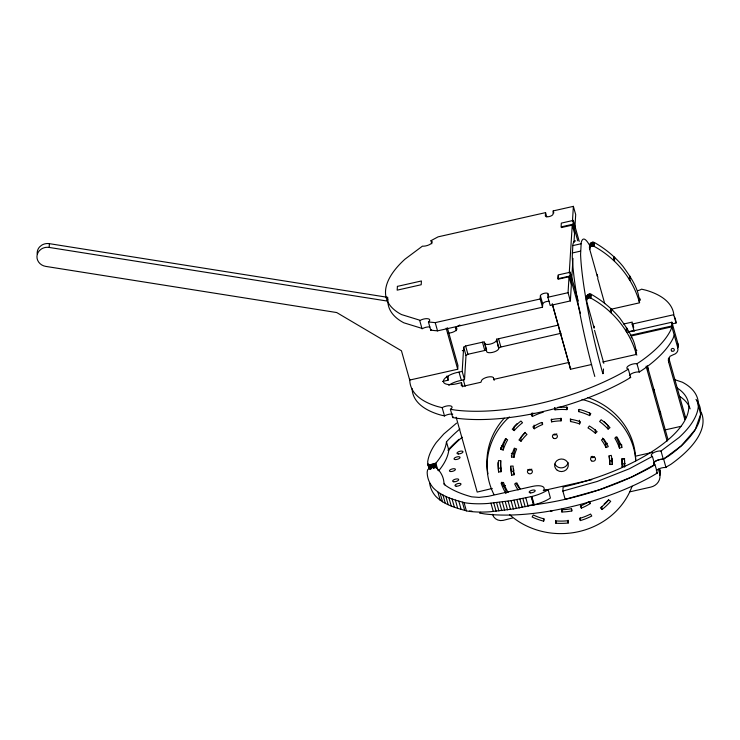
<?xml version="1.0" encoding="UTF-8"?>
<svg xmlns="http://www.w3.org/2000/svg" width="740" height="740" viewBox="0 0 740 740"><rect width="100%" height="100%" fill="white"/><g stroke="black" fill="none" stroke-linecap="round" stroke-linejoin="round"><path stroke-width="1.11" d="M428.941 468.494L427.664 462.038A152.718 59.181 -15.7 0 1 436.341 442.418L443.75 434.029L456.589 423.095M49.164 247.428L49.395 243.664L387.723 297.341L387.492 301.106L49.164 247.428A10.536 9.62 3.5 0 0 41.32 249.038L39.322 250.74A10.536 9.62 3.5 0 0 45.788 266.4L336.7 312.548L401.459 350.797L409.683 380.064L457.709 369.242L457.94 365.477L447.349 327.774M442.575 381.461L448.033 380.231L448.255 376.438M558.811 324.989L496.512 339.216L498.779 348.447A6.318 2.451 -15.7 0 1 492.507 352.388A6.318 2.451 -15.7 0 1 486.559 351.204L484.302 341.797L465.608 345.987L463.675 347.208L462.186 371.388L459.013 372.1A14.014 5.43 -15.7 0 0 443.343 381.193A14.014 5.43 -15.7 0 0 458.319 383.375L461.483 382.663L461.298 385.707L463.601 386.169L480.954 382.256L481.37 381.045A6.318 2.451 -15.7 0 1 487.641 377.104A6.318 2.451 -15.7 0 1 493.599 378.288L494.181 380.36M448.745 385.337A14.014 5.43 -15.7 0 1 461.344 380.379L464.507 379.666L466.006 355.478L463.675 347.208M493.599 378.288L493.534 379.417L569.217 362.369M498.779 348.447L496.512 339.216M431.781 243.793L431.041 240.731A6.198 2.405 -15.7 0 1 430.319 244.163A6.198 2.405 -15.7 0 1 422.411 246.161L404.956 259.194A136.428 52.864 -15.7 0 0 401.533 314.574L420.228 320.337A6.198 2.405 -15.7 0 1 428.108 318.774A6.198 2.405 -15.7 0 1 428.423 321.965L430.736 330.197L437.534 330.863L542.503 307.211L540.191 298.979L540.394 295.75A3.968 1.536 -15.7 0 1 544.335 293.281A3.968 1.536 -15.7 0 1 548.072 294.021L548.654 296.083M430.911 240.704L438.108 236.846L545.547 212.63L545.352 215.858A3.968 1.536 -15.7 0 0 549.089 216.598A3.968 1.536 -15.7 0 0 553.03 214.119L553.233 210.9L573.38 206.358L575.692 214.591L574.841 228.429M542.503 307.211L542.707 303.983L540.394 295.75M558.339 275.428L558.099 279.211L569.032 276.742L571.345 284.983L570.364 300.93L550.19 305.481L547.877 297.249L548.072 294.021M548.109 489.547L548.1 489.741A24.226 9.389 -15.7 0 1 531.866 496.475L511.044 500.675L488.141 503.45A73.38 28.434 -15.7 0 1 464.896 502.765C453.879 499.777 441.983 496.559 433.649 488.298A152.718 59.181 -15.7 0 1 427.184 472.092C426.675 467.523 432.687 467.597 435.758 467.199A136.179 52.771 -15.7 0 1 443.982 484.284A191.383 74.167 -15.7 0 0 471.685 496.845L479.067 497.4L488.271 496.337L532.486 486.402A12.404 4.81 -15.7 0 1 543.697 490.13L543.252 490.638L548.109 489.547L550.421 498.02A24.226 9.389 -15.7 0 1 534.188 504.754L513.375 508.954L490.463 511.729A73.38 28.434 -15.7 0 1 467.227 511.044C456.201 508.056 444.315 504.828 435.98 496.577A152.718 59.181 -15.7 0 1 429.7 483.322M570.364 300.93L568.052 292.698L569.032 276.742M569.264 272.958L572.224 225.136L561.29 227.596M572.455 221.343L573.38 206.358M569.966 276.011L570.207 272.228L558.201 274.929L557.96 278.721L569.966 276.011L580.502 313.612M573.093 224.192L573.334 220.4L561.327 223.11L561.096 226.893L573.093 224.192L577.746 240.778M571.65 280.053L572.991 258.417M573.972 242.48L574.536 233.368L572.224 225.136M675.028 379.777L682.373 382.219A136.428 52.864 -15.7 0 1 678.95 437.599L661.014 450.993A6.17 2.387 -15.7 0 0 653.143 452.982A6.17 2.387 -15.7 0 0 652.421 456.395L654.743 464.655L631.673 477.023L599.483 489.732L565.184 499.324L562.863 491.073L563.112 487.04A126.503 49.025 -15.7 0 0 677.248 388.038M570.54 367.392L570.429 369.279L591.602 364.506M594.294 326.266L594.174 328.162L586.635 301.31L586.802 296.536M597.421 274.447L597.31 276.335L589.762 249.491C588.587 246.309 590.428 240.574 594.572 242.6C605.385 248.816 615.162 256.808 623.071 266.483C630.499 276.945 639.073 288.794 639.323 301.985A22.181 20.267 3.5 0 1 639.656 302.632M586.635 301.31C585.479 298.118 587.292 292.393 591.445 294.428C602.249 300.644 612.035 308.636 619.944 318.311C627.437 328.939 636.298 341.001 636.169 354.46L602.739 361.999M589.762 249.491L590.011 244.237M586.533 300.579L587.199 295.38M589.66 248.751L590.326 243.562M586.959 299.164L587.699 294.807M590.095 247.345L590.825 242.979M587.458 298.59L588.106 298.155L588.346 294.363M590.594 246.762L591.241 246.328L591.473 242.544M588.106 298.155L588.855 297.887L589.096 294.095M591.241 246.328L591.991 246.059L592.222 242.276M588.855 297.887L589.66 297.804L589.9 294.011M591.991 246.059L592.786 245.976L593.027 242.193M639.323 301.985C632.58 278.111 615.329 257.751 593.591 246.087L593.822 242.304M636.835 355.117A22.181 20.267 3.5 0 0 636.187 353.803C629.462 329.929 612.193 309.579 590.465 297.915L590.696 294.132M590.982 298.1L591.214 294.317M594.109 246.272L594.34 242.489M597.846 276.834L597.735 278.721A22.163 2.738 77.3 0 1 600.057 287L604.728 303.613M603.202 373.478L603.479 368.973M610.352 312.252L610.583 308.46L611.573 309.375L611.342 313.159M613.479 260.425L613.719 256.641L614.699 257.548L614.468 261.331M626.216 331.391L626.447 327.607L627.002 328.56L626.771 332.343M629.342 279.563L629.574 275.779L630.138 276.732L629.897 280.516M631.285 337.949L631.405 335.942L671.985 326.793L670.745 330.022A136.428 52.864 -15.7 0 1 641.802 360.537L636.974 363.766L635.984 363.664A6.198 2.405 -15.7 0 0 628.713 365.699A6.198 2.405 -15.7 0 0 627.576 368.955L628.325 369.204L630.647 377.483L625.346 380.619A136.428 52.864 -15.7 0 1 457.773 418.378L452.723 417.582L450.392 409.303L451.197 408.702A6.198 2.405 -15.7 0 0 450.429 405.881A6.198 2.405 -15.7 0 0 443.204 407.111L442.178 407.666L437.618 406.556A136.428 52.864 -15.7 0 1 409.766 379.259M634.171 331.335L632.136 324.092L632.265 322.085L623.644 324.018M629.805 491.841L650.71 487.124A12.404 11.331 3.5 0 0 659.618 473.415L659.858 469.623A12.404 11.331 3.5 0 1 659.793 475.496M684.824 419.562L668.553 361.786L668.414 358.428M668.553 361.786L668.784 358.003L685.684 417.998M668.294 360.325L669.996 356.292L673.548 354.599A6.198 5.661 3.5 0 0 677.729 347.596L671.661 325.998L671.892 322.214L628.288 332.038M677.729 347.596L677.96 343.813L671.892 322.214M594.812 376.475L593.822 373.016A98.133 12.117 77.3 0 1 572.26 256.216L572.899 244.431A98.142 12.127 77.3 0 1 575.748 240.953M602.887 373.737L602.138 371.138A98.133 12.117 77.3 0 1 580.586 254.338L581.224 242.554A98.142 12.127 77.3 0 1 590.113 246.291M555.814 523.199L556.036 520.923A60.773 55.815 -3 0 0 567.95 520.738L568.209 522.995A63.252 58.09 -3 0 1 555.814 523.199L555.675 520.433M554.732 407.564L555 409.831A60.773 55.815 -3 0 1 566.905 409.636L567.127 407.37A63.252 58.09 -3 0 0 557.821 407.305M586.876 296.055L586.866 297.526M570.494 421.56L570.956 419.321A50.847 46.703 -3 0 1 580.521 421.819L579.596 423.937A48.368 44.419 -3 0 0 570.494 421.56L570.355 418.794M543.641 521.173L544.335 518.981A60.773 55.815 -3 0 1 533.29 514.966L532.143 517.001A63.252 58.09 -3 0 0 543.641 521.173L543.493 518.407M578.606 411.588L579.309 409.396A63.252 58.09 -3 0 1 590.798 413.568L589.651 415.593A60.773 55.815 -3 0 0 578.606 411.588L578.514 409.747M674.316 335.072L673.076 338.3A136.428 52.864 -15.7 0 1 644.133 368.816L639.304 372.044L638.315 371.943A6.198 2.405 -15.7 0 0 629.416 375.457M595.376 433.316L597.106 431.679A50.847 46.703 -3 0 0 589.355 426L587.995 427.914A48.368 44.419 -3 0 1 595.376 433.316L595.182 429.635M608.104 429.117L610.01 427.646A63.252 58.09 -3 0 0 601.167 419.728L599.613 421.513A60.773 55.815 -3 0 1 608.104 429.117L607.91 425.435A60.773 55.815 -3 0 0 603.868 421.439M452.723 417.582L453.518 416.981M653.67 463.064A6.17 2.387 -15.7 0 1 663.327 459.253L681.272 445.859L695.285 429.524L700.669 414.178L697.062 400.858M653.975 462.482A6.198 2.405 -15.7 0 1 663.123 459.216L668.525 456.071A136.428 52.864 -15.7 0 0 695.979 399.387M656.297 470.76A6.198 2.405 -15.7 0 1 665.445 467.495L670.847 464.35A136.428 52.864 -15.7 0 0 701.132 412.226M387.862 299.108A136.428 52.864 -15.7 0 0 403.846 322.807L422.54 328.569A6.198 2.405 -15.7 0 1 429.848 326.923M466.006 355.478L467.93 354.266L486.624 350.075L484.589 342.833M456.312 330.715L455.442 327.617L459.855 324.999M628.325 369.204L623.024 372.34A136.428 52.864 -15.7 0 1 455.452 410.099L450.392 409.303M480.464 512.302A6.198 2.405 -15.7 0 1 479.566 513.051L484.497 513.912A136.428 52.864 -15.7 0 0 652.07 476.153L657.361 473.017L655.039 464.739L649.748 467.874A136.428 52.864 -15.7 0 1 529.23 505.355M471.87 511.109L469.41 511.035M412.106 388.602A136.428 52.864 -15.7 0 0 439.949 414.825L444.5 415.945L445.536 415.39A6.198 2.405 -15.7 0 1 452.75 414.16M652.421 456.395L629.351 468.772L597.162 481.481L562.863 491.073M427.637 464.063L429.912 464.785L435.869 463.148A136.179 52.771 -15.7 0 0 446.47 441.826A191.383 74.167 -15.7 0 1 459.864 428.969M605.986 447.561A48.368 44.419 -3 0 0 601.444 439.958L603.498 438.654A50.847 46.703 -3 0 1 608.271 446.655L605.986 447.561L605.801 443.88L607.318 443.269M512.561 517.982L503.191 520.368A8.704 7.946 3.5 0 1 492.599 514.55L492.526 514.291M498.843 347.495L561.133 333.259M621.683 444.685L621.831 447.45L619.463 448.144L619.269 444.463L620.851 443.991M572.695 245.643L581.011 243.765M572.224 253.006L580.539 251.128M428.423 321.965L435.222 322.631L540.191 298.979M547.877 297.249L568.052 292.698M610.99 309.255L639.36 302.864M462.315 350.677L464.563 350.168M632.136 324.092L673.724 314.722L673.65 313.362A136.428 52.864 -15.7 0 0 646.14 290.265L641.58 289.155L640.553 289.701A6.198 2.405 -15.7 0 1 637.529 290.718M628.13 331.816L634.587 330.355M672.679 323.759L676.055 323.001L675.981 321.632A136.428 52.864 -15.7 0 0 674.408 316.683M630.286 335.322L671.661 325.998M664.557 430.033L680.93 426.342M492.266 488.455L477.189 492.072L456.154 417.231M503.246 485.977L505.448 485.486M622.396 459.124L624.625 458.624M635.78 456.108L652.514 452.344M621.739 464.239L625.115 463.481M544.779 490.269L591.769 479.677M514.032 472.869L514.124 474.71L511.701 475.2L511.507 471.51L513.93 471.029A48.368 44.419 -3 0 1 513.505 468.882M498.594 471.99A63.252 58.09 -3 0 1 498.483 460.604L500.952 460.779A60.773 55.815 -3 0 0 501.054 471.722L498.594 471.99L498.399 468.3L500.869 468.041A60.773 55.815 -3 0 1 500.536 460.743M609.362 456.469A48.368 44.419 -3 0 1 609.64 460.817L612.119 460.779L612.313 464.461L609.834 464.507A48.368 44.419 -3 0 0 608.817 455.849L611.249 455.368A50.847 46.703 -3 0 1 612.313 464.461M621.794 466.098L624.264 466.283A63.252 58.09 -3 0 0 624.468 458.68M592.786 245.976L593.591 246.087M589.66 297.804L590.465 297.915M657.361 473.017L657.212 472.999A6.198 2.405 -15.7 0 1 656.399 472.629M511.331 453.287L513.773 453.694L513.958 457.375L511.525 456.969L511.433 455.128M501.396 445.915L502.987 446.331L503.182 450.013L500.795 449.393L500.702 447.552M629.897 377.233L630.647 377.483M455.442 327.617L456.182 327.866A6.198 2.405 -15.7 0 1 455.045 331.113A6.198 2.405 -15.7 0 1 447.774 333.148M521.034 441.243L518.962 440.013A50.847 46.703 -3 0 1 525.215 432.835L526.982 434.417A48.368 44.419 -3 0 0 521.034 441.243L520.84 437.562A48.368 44.419 -3 0 1 525.169 432.336M514.171 430.625L512.246 429.209A63.252 58.09 -3 0 1 520.932 421.023L522.523 422.753A60.773 55.815 -3 0 0 514.171 430.625L513.986 426.943A60.773 55.815 -3 0 1 517.26 423.483M602.009 509.546L600.418 507.807A60.773 55.815 -3 0 0 608.77 499.935L610.704 501.35A63.252 58.09 -3 0 1 602.009 509.546L601.87 506.78M534.262 428.775L532.865 426.906A50.847 46.703 -3 0 1 541.615 422.447L542.577 424.538A48.368 44.419 -3 0 0 534.262 428.775L534.067 425.093M590.076 503.663L588.688 501.794A48.368 44.419 -3 0 1 580.364 506.03L581.335 508.121A50.847 46.703 -3 0 0 590.076 503.663L589.984 501.822M543.336 412.152A60.773 55.815 -3 0 0 532.365 416.518L531.181 414.529A63.252 58.09 -3 0 1 533.938 413.197M580.354 520.581L579.614 518.416A60.773 55.815 -3 0 0 590.576 514.05L591.76 516.039A63.252 58.09 -3 0 1 580.354 520.581L580.206 517.815M673.724 314.722L676.055 323.001M647.25 365.745L667.98 439.486M646.094 366.226L667.129 441.077M632.839 324.148L633.718 327.256M636.974 363.766L639.304 372.044M663.688 459.309L666.009 467.588M661.014 450.993L663.327 459.253M658.415 469.132L659.618 473.415M594.544 330.327L603.822 363.34M553.233 210.9L553.807 212.963M545.547 212.63L546.703 216.746M552.262 304.02L570.568 369.177L552.299 304.011M498.492 338.578L500.823 346.857M531.866 496.475L534.188 504.754M531.468 496.568L533.799 504.846M531.227 496.632L533.549 504.911M482.452 342.195L484.783 350.473M525.826 497.881L528.157 506.16M522.856 498.501L525.178 506.78M519.887 499.093L522.218 507.372M516.936 499.657L519.258 507.936M513.986 500.185L516.307 508.463M511.044 500.675L513.375 508.954M465.608 345.987L467.93 354.266M508.121 501.137L510.452 509.416M505.216 501.572L507.538 509.841M502.321 501.96L504.643 510.239M499.445 502.321L501.776 510.6M462.186 371.388L464.507 379.666M463.305 379.713L465.155 386.317M496.586 502.654L498.917 510.933M459.013 372.1L461.344 380.379M446.174 328.209L457.709 369.242M461.483 382.663L462.648 386.807M493.756 502.941L496.077 511.22M490.944 503.2L493.275 511.479M435.222 322.631L437.534 330.863M446.868 376.077L448.033 380.231M419.746 320.633L422.068 328.865M442.178 407.666L444.5 415.945M464.063 502.608L466.394 510.887M446.47 441.826L448.792 450.105A136.179 52.771 -15.7 0 1 438.7 470.807M462.389 502.183L464.72 510.461M458.809 501.165L461.131 509.444M455.359 500.074L457.69 508.352M452.048 498.908L454.379 507.187M448.875 497.668L451.197 505.947M445.841 496.364L448.172 504.643M435.869 463.148L437.904 470.39M435.203 463.416L436.665 468.587M434.528 463.666L435.694 467.8M442.955 494.986L445.286 503.265M433.834 463.897L434.713 467.005M433.131 464.11L434.297 468.244M432.428 464.295L433.585 468.439M440.217 493.543L442.539 501.822M431.716 464.47L432.586 467.569M431.004 464.609L431.873 467.717M430.301 464.739L431.17 467.837M437.96 492.22L440.282 500.499M429.912 464.785L431.078 468.92M429.542 464.803L430.708 468.947M429.191 464.803L430.356 468.947M428.867 464.785L430.033 468.92M428.58 464.739L429.736 468.882M428.321 464.674L429.478 468.818M428.099 464.591L429.256 468.725M427.914 464.48L429.08 468.624M573.334 220.4L579.216 241.416M570.207 272.228L578.255 300.976M551.633 421.865L551.124 419.636A50.847 46.703 -3 0 1 561.031 418.581L561.059 420.857A48.368 44.419 -3 0 0 551.633 421.865L551.485 419.099M571.817 510.933L571.317 508.704A48.368 44.419 -3 0 1 561.891 509.712L561.91 511.988A50.847 46.703 -3 0 0 571.817 510.933L571.724 509.083M609.64 460.817L609.834 464.507M589.502 412.828L589.651 415.593M579.402 420.255L579.596 423.937M581.187 505.355L581.335 508.121M566.766 406.871L566.905 409.636M568.07 520.238L568.209 522.995M560.911 418.091L561.059 420.857M561.762 509.222L561.91 511.988M554.898 407.99L555 409.831M542.485 422.697L542.577 424.538M532.18 412.828L532.365 416.518M505.91 492.646L505.762 489.88A63.252 58.09 -3 0 1 501.924 482.129M500.869 468.041L501.054 471.722M659.867 411.311A3.127 2.858 3.5 0 1 660.422 414.132M653.679 389.305A3.127 2.858 3.5 0 1 654.234 392.117M647.491 367.29A3.127 2.858 3.5 0 1 648.046 370.102M677.96 343.813A6.198 5.661 3.5 0 1 677.47 348.124M679.57 396.298A126.503 49.025 -15.7 0 1 690.124 408.85M447.894 450.253A136.428 52.864 -15.7 0 1 459.05 439.292M653.994 464.257A6.17 2.387 -15.7 0 1 653.633 463.721M542.707 303.983A3.968 1.536 -15.7 0 1 545.167 301.966A3.968 1.536 -15.7 0 1 549.339 301.365M431.559 329.457A6.198 2.405 -15.7 0 1 430.736 330.197M37.231 254.005A10.536 9.62 3.5 0 1 39.553 246.975L41.551 245.273A10.536 9.62 3.5 0 1 49.395 243.664M496.457 340.169A6.318 2.451 -15.7 0 1 490.185 344.109A6.318 2.451 -15.7 0 1 484.228 342.925M587.875 397.537A74.416 68.339 -3 0 1 635.679 460.53M487.956 473.785A74.416 68.339 -3 0 1 504.227 418.193M568.061 462.426A6.845 6.29 -3 0 1 562.104 467.828A6.845 6.29 -3 0 1 554.935 463.999M594.507 456.987A2.479 2.276 -3 0 1 591.01 456.858M556.804 433.871A2.479 2.276 -3 0 1 553.372 434.574M531.801 469.105A2.479 2.276 -3 0 1 527.879 469.428M608.502 499.861A63.252 58.09 -3 0 1 604.154 503.959M498.399 468.3A63.252 58.09 -3 0 1 498.038 462.611M519.249 488.224A50.847 46.703 -3 0 1 515.882 482.989M511.507 471.51A50.847 46.703 -3 0 1 510.73 466.986M612.035 458.486A50.847 46.703 -3 0 1 612.119 460.779M513.773 453.694A48.368 44.419 -3 0 1 514.883 449.448M602.545 438.089A48.368 44.419 -3 0 1 605.801 443.88M621.989 458.791A60.773 55.815 -3 0 1 621.989 463.36M502.987 446.331A60.773 55.815 -3 0 1 506.132 438.617M615.976 436.85A60.773 55.815 -3 0 1 619.269 444.463M632.08 486.245A74.416 68.339 -3 0 1 509.657 514.753M493.913 494.459A74.416 68.339 -3 0 1 509.37 416.907M582.01 399.415A74.416 68.339 -3 0 1 635.752 460.863M624.662 467.116A63.252 58.09 -3 0 0 624.347 458.578L621.887 458.837A60.773 55.815 -3 0 1 622.183 467.042M505.957 493.562A63.252 58.09 -3 0 1 501.119 483.118L503.487 482.424A60.773 55.815 -3 0 0 508.14 492.461M500.795 449.393A63.252 58.09 -3 0 1 505.448 438.792L507.64 439.828A60.773 55.815 -3 0 0 503.182 450.013M621.831 447.45A63.252 58.09 -3 0 0 616.984 436.998L614.811 438.108A60.773 55.815 -3 0 1 619.463 448.144M551.985 511.248A50.847 46.703 -3 0 1 550.357 510.952M518.093 489.991A50.847 46.703 -3 0 1 514.67 483.914L516.955 482.998A48.368 44.419 -3 0 0 520.211 488.788M511.701 475.2A50.847 46.703 -3 0 1 510.637 466.098L513.116 466.061A48.368 44.419 -3 0 0 514.124 474.71M511.525 456.969A50.847 46.703 -3 0 1 514.337 448.163L516.64 449.004A48.368 44.419 -3 0 0 513.958 457.375M444.259 483.377A136.179 52.771 -15.7 0 1 444.888 484.829M448.792 450.105A191.383 74.167 -15.7 0 1 462.186 437.248M636.465 350.002A22.172 20.304 1.9 0 1 636.798 350.649M592.555 457.598A1.536 1.406 3.5 0 1 592.139 456.247M639.591 298.183A22.172 20.304 1.9 0 1 640.526 300.163M654.077 464.359A6.198 2.405 -15.7 0 1 653.633 463.841M684.861 416.861A3.127 1.212 -15.7 0 1 685.693 417.554M397.408 286.38L397.177 290.154L421.19 284.733L421.421 280.969L397.408 286.38M671.615 350.871A1.591 1.452 3.5 0 0 674.279 350.27A1.591 1.452 3.5 0 0 672.355 348.457A1.591 1.452 3.5 0 0 671.615 350.871M557.257 470.27A6.845 6.29 -3 0 0 568.246 466.108A6.845 6.29 -3 0 0 558.913 459.475A6.845 6.29 -3 0 0 557.257 470.27M591.695 460.918A2.479 2.276 -3 0 0 595.515 459.087A2.479 2.276 -3 0 0 591.908 456.978A2.479 2.276 -3 0 0 591.695 460.918M553.566 438.265A2.479 2.276 -3 0 0 557.387 436.424A2.479 2.276 -3 0 0 553.779 434.315A2.479 2.276 -3 0 0 553.566 438.265M528.563 473.498A2.479 2.276 -3 0 0 532.384 471.658A2.479 2.276 -3 0 0 528.776 469.549A2.479 2.276 -3 0 0 528.563 473.498M530.599 492.877A3.127 1.212 -15.7 0 0 535.205 490.759A3.127 1.212 -15.7 0 0 530.728 490.685A3.127 1.212 -15.7 0 0 530.599 492.877M455.775 459.568A3.127 1.212 -15.7 0 0 460.049 457.302A3.127 1.212 -15.7 0 0 455.285 457.533A3.127 1.212 -15.7 0 0 455.775 459.568M458.532 453.944A3.127 1.212 -15.7 0 0 463.009 451.761A3.127 1.212 -15.7 0 0 458.402 451.816A3.127 1.212 -15.7 0 0 458.532 453.944M456.275 486.226A3.127 1.212 -15.7 0 0 461.002 484.173A3.127 1.212 -15.7 0 0 456.682 483.969A3.127 1.212 -15.7 0 0 456.275 486.226M453.786 481.777A3.127 1.212 -15.7 0 0 458.661 479.825A3.127 1.212 -15.7 0 0 454.545 479.446A3.127 1.212 -15.7 0 0 453.786 481.777M450.854 471.556A3.108 1.203 -15.7 0 0 455.433 469.447A3.108 1.203 -15.7 0 0 450.993 469.373A3.108 1.203 -15.7 0 0 450.854 471.556"/></g></svg>
